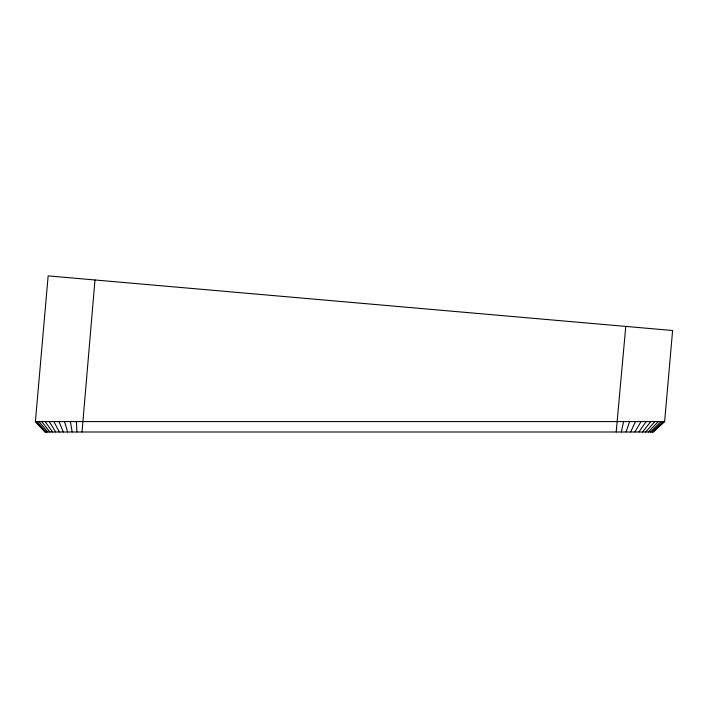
<?xml version="1.0" encoding="UTF-8"?>
<svg xmlns="http://www.w3.org/2000/svg" width="708" height="708" viewBox="0 0 708 708"><rect width="100%" height="100%" fill="white"/><g stroke="black" fill="none" stroke-linecap="round" stroke-linejoin="round"><path stroke-width="1.06" d="M82.022 431.995L94.978 279.979M35.4 421.587L48.144 275.881L672.6 330.512L664.635 421.587L653.272 431.995L44.94 431.995L35.4 421.587L664.635 421.587M625.766 326.415L616.19 431.995M621.332 431.995L623.598 421.587M626.04 431.995L629.651 421.587M630.598 431.995L635.501 421.587M634.908 431.995L641.032 421.587M638.899 431.995L646.165 421.587M642.51 431.995L650.811 421.587M645.678 431.995L654.882 421.587M648.342 431.995L658.307 421.587M650.466 431.995L661.042 421.587M652.006 431.995L663.024 421.587M652.935 431.995L664.228 421.587M35.798 421.623L45.268 432.03M36.993 421.729L46.197 432.119M38.993 421.587L47.755 432.004M41.719 421.587L49.87 431.995M45.153 421.587L52.534 431.995M49.224 421.587L55.702 431.995M53.861 421.587L59.313 431.995M58.994 421.587L63.304 431.995M64.534 421.587L67.614 431.995M70.375 421.587L72.172 431.995M76.429 421.587L76.88 431.995"/></g></svg>
